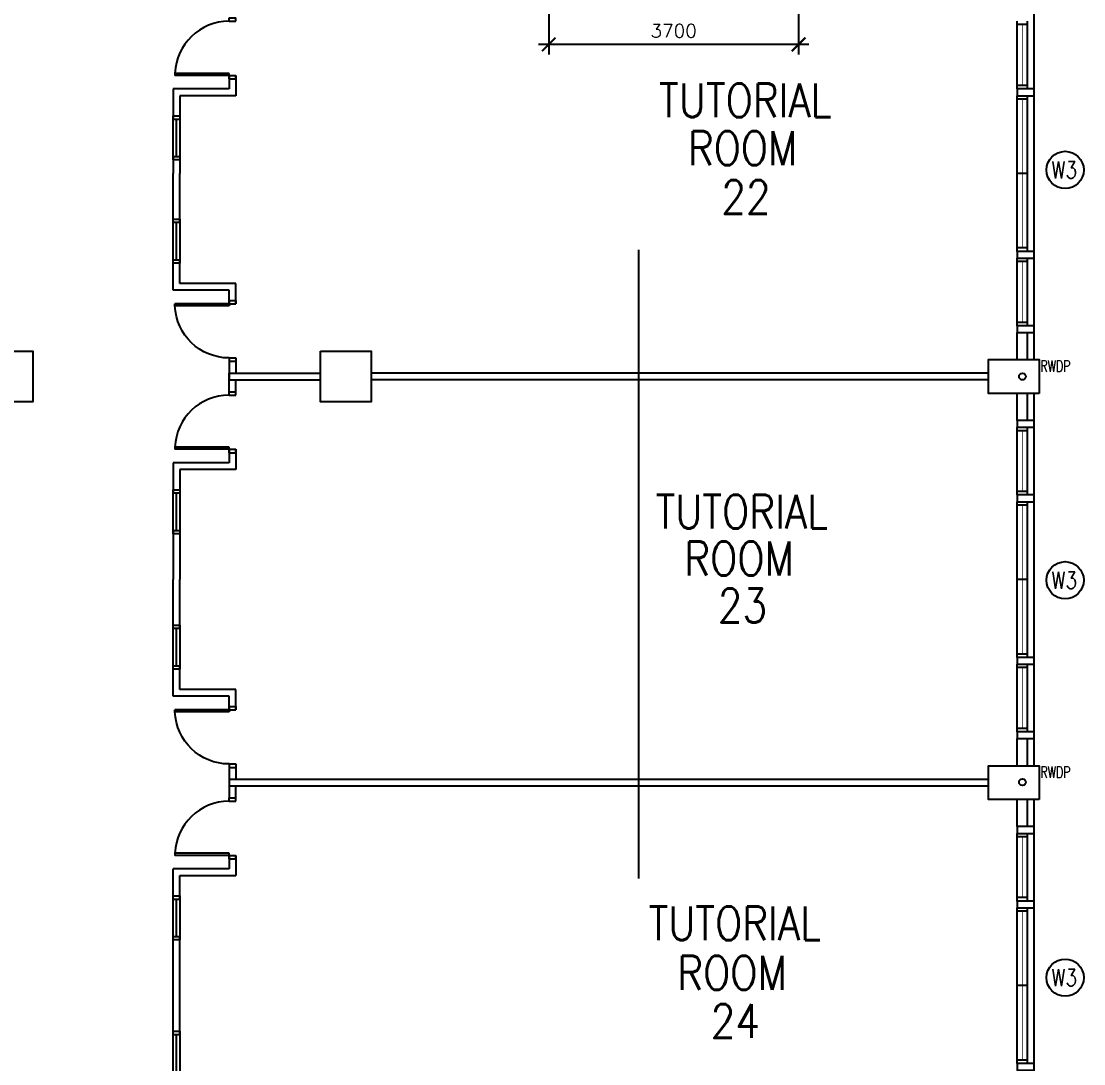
# Model space of a CAD drawing. Extents: x 2266480 to 2632177, y -858634 to -757244.
# Drawn here: x 2350723 to 2366426, y -812578 to -797174 of the extents above; entities that cross this region are included whole.
import ezdxf

# ---------------------------------------------------------------- set-up
doc = ezdxf.new("R2010")
doc.units = 0
doc.header["$LTSCALE"] = 10
doc.header["$MEASUREMENT"] = 0
doc.layers.get('0').update_dxf_attribs({"linetype": 'CONTINUOUS'})
doc.layers.get('DEFPOINTS').update_dxf_attribs({"linetype": 'CONTINUOUS'})
for name, color, linetype in [('AR', 7, 'CONTINUOUS'), ('COL', 3, 'CONTINUOUS'), ('DIM', 7, 'CONTINUOUS'), ('DOOR', 5, 'CONTINUOUS'), ('DR', 7, 'CONTINUOUS'), ('LINE', 7, 'CONTINUOUS'), ('partition', 7, 'CONTINUOUS'), ('RWDP', 145, 'CONTINUOUS'), ('stair', 7, 'CONTINUOUS'), ('T50', 4, 'CONTINUOUS'), ('WALL', 2, 'CONTINUOUS'), ('WIN', 5, 'CONTINUOUS'), ('WIN-T', 7, 'CONTINUOUS')]:
    doc.layers.add(name, color=color, linetype=linetype)
doc.styles.add('ROMANS', font='romans')
doc.styles.get("Standard").update_dxf_attribs({"font": 'ROMANS.SHX'})
doc.dimstyles.new('STANDARD$0', dxfattribs={"dimscale": 0, "dimtxt": 8, "dimasz": 6, "dimexe": 1, "dimexo": 1, "dimgap": 3, "dimtad": 1, "dimdec": 0, "dimlfac": -1, "dimrnd": 1, "dimzin": 0, "dimdsep": 46, "dimtxsty": 'Standard', "dimcen": 0, "dimclrd": 5, "dimclre": 250, "dimadec": 0, "dimazin": 0, "dimtfac": 1, "dimtdec": 4, "dimtofl": 0, "dimtmove": 0, "dimatfit": 3, "dimfxl": 1, "dimtolj": 1, "dimtzin": 0, "dimarcsym": 0})

# ---------------------------------------------------------------- blocks, each defined once
blk = doc.blocks.new('FG')
at = {"layer": 'LINE', "linetype": 'Continuous'}
for points in [[(0, 0), (50, 0), (50, 100), (0, 100)], [(600, 0), (650, 0), (650, 100), (600, 100)]]:
    blk.add_lwpolyline(points, close=True, dxfattribs=at)
at = {"layer": 'LINE', "color": 5, "linetype": 'Continuous'}
for points in [[(600, 100), (50, 100)], [(50, 0), (600, 0)]]:
    blk.add_lwpolyline(points, dxfattribs=at)
at = {"layer": 'LINE', "color": 1, "linetype": 'Continuous'}
blk.add_lwpolyline([(50, 50), (600, 50)], dxfattribs=at)
blk = doc.blocks.new('D900')
at = {"layer": 'DOOR', "color": 7}
for p, q in [((50, 100), (50, 899)), ((80, 899), (50, 899)), ((80, 100), (80, 899)), ((0, 100), (0, 0)), ((0, 100), (50, 100)), ((0, 0), (50, 0)), ((50, 100), (50, 0)), ((50, 100), (80, 100)), ((850, 100), (850, 0)), ((850, 100), (900, 100)), ((850, 0), (900, 0)), ((900, 100), (900, 0))]:
    blk.add_line(p, q, dxfattribs=at)
blk.add_arc((50, 100), 800, 0, 87.8509, dxfattribs=at)
blk = doc.blocks.new('_ARCHTICK')
at = {"color": 0, "linetype": 'ByBlock', "const_width": 0.15}
blk.add_lwpolyline([(-0.5, -0.5), (0.5, 0.5)], dxfattribs=at)
blk = doc.blocks.new('*D226')
at = {"layer": 'DEFPOINTS', "color": 0, "transparency": 16777216}
for p in [(2358519, -796649), (2362211, -796799), (2358519, -797516)]:
    blk.add_point(p, dxfattribs=at)
at = {"layer": 'DIM', "color": 7, "lineweight": -2, "transparency": 16777216}
for p, q in [((2358519, -796799), (2358519, -797666)), ((2362211, -796949), (2362211, -797666)), ((2362361, -797516), (2358369, -797516))]:
    blk.add_line(p, q, dxfattribs=at)
at = {"layer": 'DIM', "color": 7, "lineweight": -2, "transparency": 16777216, "xscale": 200, "yscale": 200, "zscale": 200, "rotation": 180}
blk.add_blockref('_ARCHTICK', (2358519, -797516), dxfattribs=at)
at = {"layer": 'DIM', "color": 7, "lineweight": -2, "transparency": 16777216, "xscale": 200, "yscale": 200, "zscale": 200}
blk.add_blockref('_ARCHTICK', (2362211, -797516), dxfattribs=at)
at = {"layer": 'DIM', "color": 7, "transparency": 16777216, "insert": (2360365, -797316), "char_height": 200, "attachment_point": 5, "style": 'ROMANS'}
blk.add_mtext('\\A1;3700', dxfattribs=at)

msp = doc.modelspace()

# ---------------------------------------------------------------- linework, layer by layer
at = {"color": 0}
for p, q in [((2365694.4, -802174.1), (2365694.4, -796674.1)), ((2353794.4, -797974.1), (2353794.4, -798174.1)), ((2353894.4, -797974.1), (2353894.4, -798274.1)), ((2353794.4, -798174.1), (2352969.4, -798174.1)), ((2353894.4, -798274.1), (2353069.4, -798274.1)), ((2353894.4, -801049.1), (2353069.4, -801049.1)), ((2353894.4, -801349.1), (2353894.4, -801049.1)), ((2353794.4, -801149.1), (2352969.4, -801149.1)), ((2353794.4, -801349.1), (2353794.4, -801149.1)), ((2365694.4, -808174.1), (2365694.4, -802674.1)), ((2353794.4, -803499.1), (2353794.4, -803699.1)), ((2353894.4, -803499.1), (2353894.4, -803799.1)), ((2353794.4, -803699.1), (2352969.4, -803699.1)), ((2353894.4, -803799.1), (2353069.4, -803799.1)), ((2353894.4, -807049.1), (2353069.4, -807049.1)), ((2353894.4, -807349.1), (2353894.4, -807049.1)), ((2353794.4, -807149.1), (2352969.4, -807149.1)), ((2353794.4, -807349.1), (2353794.4, -807149.1)), ((2365694.4, -814174.1), (2365694.4, -808674.1)), ((2353794.4, -809499.1), (2353794.4, -809699.1)), ((2353894.4, -809499.1), (2353894.4, -809799.1)), ((2353794.4, -809699.1), (2352969.4, -809699.1))]:
    msp.add_line(p, q, dxfattribs=at)
msp.add_lwpolyline([(2353069.4, -809799.1), (2353894.4, -809799.1)], dxfattribs=at)
at = {"layer": 'AR', "color": 0}
msp.add_line((2359853, -809840.1), (2359853, -800550.3), dxfattribs=at)
at = {"layer": 'COL', "color": 0}
for points in [[(2350144.4, -802049.1), (2350894.4, -802049.1), (2350894.4, -802799.1), (2350144.4, -802799.1)], [(2355144.4, -802049.1), (2355894.4, -802049.1), (2355894.4, -802799.1), (2355144.4, -802799.1)], [(2365769.4, -802674.1), (2365019.4, -802674.1), (2365019.4, -802174.1), (2365769.4, -802174.1)], [(2365769.4, -808674.1), (2365019.4, -808674.1), (2365019.4, -808174.1), (2365769.4, -808174.1)]]:
    msp.add_lwpolyline(points, close=True, dxfattribs=at)
at = {"layer": 'DR', "color": 0}
for p, q in [((2352969.4, -804699.1), (2352969.4, -805424.1)), ((2353069.4, -804699.1), (2353069.4, -805424.1)), ((2352969.4, -806149.1), (2352969.4, -805424.1)), ((2353069.4, -806149.1), (2353069.4, -805424.1))]:
    msp.add_line(p, q, dxfattribs=at)
at = {"layer": 'partition', "color": 0}
for p, q in [((2353794.4, -802199.1), (2353794.4, -802474.1)), ((2353894.4, -802199.1), (2353894.4, -802374.1)), ((2353794.4, -802374.1), (2355144.4, -802374.1)), ((2353794.4, -802649.1), (2353794.4, -802374.1)), ((2365019.4, -802374.1), (2355894.4, -802374.1)), ((2353794.4, -802474.1), (2355144.4, -802474.1)), ((2353894.4, -802649.1), (2353894.4, -802474.1)), ((2365019.4, -802474.1), (2355894.4, -802474.1)), ((2353794.4, -808199.1), (2353794.4, -808649.1)), ((2353894.4, -808199.1), (2353894.4, -808374.1)), ((2353794.4, -808374.1), (2365019.4, -808374.1)), ((2353794.4, -808474.1), (2365019.4, -808474.1)), ((2353894.4, -808649.1), (2353894.4, -808474.1))]:
    msp.add_line(p, q, dxfattribs=at)
at = {"layer": 'RWDP', "color": 0}
for centre in [(2365519.4, -802424.1), (2365519.4, -808417)]:
    msp.add_circle(centre, 50, dxfattribs=at)
at = {"layer": 'stair', "color": 0}
for p, q in [((2352969.4, -798174.1), (2352969.4, -798624.1)), ((2353069.4, -798274.1), (2353069.4, -798624.1)), ((2352969.4, -799174.1), (2352969.4, -799424.1)), ((2353069.4, -799174.1), (2353069.4, -799424.1)), ((2352969.4, -800149.1), (2352969.4, -799424.1)), ((2353069.4, -800149.1), (2353069.4, -799424.1)), ((2352969.4, -801149.1), (2352969.4, -800699.1)), ((2353069.4, -801049.1), (2353069.4, -800699.1)), ((2352969.4, -803699.1), (2352969.4, -804149.1)), ((2353069.4, -803799.1), (2353069.4, -804149.1)), ((2352969.4, -804699.1), (2352969.4, -805424.1)), ((2353069.4, -804699.1), (2353069.4, -805424.1)), ((2352969.4, -806149.1), (2352969.4, -805424.1)), ((2353069.4, -806149.1), (2353069.4, -805424.1)), ((2352969.4, -807149.1), (2352969.4, -806699.1)), ((2353069.4, -807049.1), (2353069.4, -806699.1)), ((2352969.4, -810149.1), (2352969.4, -809699.1)), ((2353069.4, -810149.1), (2353069.4, -809799.1)), ((2352969.4, -812149.1), (2352969.4, -810699.1)), ((2353069.4, -812149.1), (2353069.4, -810699.1))]:
    msp.add_line(p, q, dxfattribs=at)
at = {"layer": 'WALL', "color": 0}
for p, q in [((2365444.4, -802174.1), (2365444.4, -801774.1)), ((2365594.4, -802174.1), (2365594.4, -801774.1)), ((2365444.4, -803074.1), (2365444.4, -802674.1)), ((2365594.4, -803074.1), (2365594.4, -802674.1)), ((2365444.4, -808174.1), (2365444.4, -807774.1)), ((2365594.4, -808174.1), (2365594.4, -807774.1)), ((2365444.4, -809074.1), (2365444.4, -808674.1)), ((2365594.4, -809074.1), (2365594.4, -808674.1))]:
    msp.add_line(p, q, dxfattribs=at)
for points in [[(2365694.4, -798174.1), (2365444.4, -798174.1), (2365444.4, -798274.1), (2365694.4, -798274.1)], [(2365694.4, -800574.1), (2365444.4, -800574.1), (2365444.4, -800674.1), (2365694.4, -800674.1)], [(2365694.4, -801674.1), (2365444.4, -801674.1), (2365444.4, -801774.1), (2365694.4, -801774.1)], [(2365694.4, -803074.1), (2365444.4, -803074.1), (2365444.4, -803174.1), (2365694.4, -803174.1)], [(2365694.4, -804174.1), (2365444.4, -804174.1), (2365444.4, -804274.1), (2365694.4, -804274.1)], [(2365694.4, -806574.1), (2365444.4, -806574.1), (2365444.4, -806674.1), (2365694.4, -806674.1)], [(2365694.4, -807674.1), (2365444.4, -807674.1), (2365444.4, -807774.1), (2365694.4, -807774.1)], [(2365694.4, -809074.1), (2365444.4, -809074.1), (2365444.4, -809174.1), (2365694.4, -809174.1)], [(2365694.4, -810174.1), (2365444.4, -810174.1), (2365444.4, -810274.1), (2365694.4, -810274.1)], [(2365694.4, -812574.1), (2365444.4, -812574.1), (2365444.4, -812674.1), (2365694.4, -812674.1)]]:
    msp.add_lwpolyline(points, close=True, dxfattribs=at)
at = {"layer": 'WIN', "color": 0}
for p, q in [((2365444.4, -798174.1), (2365444.4, -797174.1)), ((2365594.4, -798174.1), (2365594.4, -797174.1)), ((2365594.4, -797224.1), (2365444.4, -797224.1)), ((2365594.4, -798124.1), (2365444.4, -798124.1)), ((2365444.4, -800574.1), (2365444.4, -798274.1)), ((2365594.4, -800574.1), (2365594.4, -798274.1)), ((2365594.4, -798324.1), (2365444.4, -798324.1)), ((2365594.4, -799424.1), (2365444.4, -799424.1)), ((2365594.4, -800524.1), (2365444.4, -800524.1)), ((2365444.4, -801674.1), (2365444.4, -800674.1)), ((2365594.4, -801674.1), (2365594.4, -800674.1)), ((2365594.4, -800724.1), (2365444.4, -800724.1)), ((2365594.4, -801624.1), (2365444.4, -801624.1)), ((2365444.4, -804174.1), (2365444.4, -803174.1)), ((2365594.4, -804174.1), (2365594.4, -803174.1)), ((2365594.4, -803224.1), (2365444.4, -803224.1)), ((2365594.4, -804124.1), (2365444.4, -804124.1)), ((2365444.4, -806574.1), (2365444.4, -804274.1)), ((2365594.4, -806574.1), (2365594.4, -804274.1)), ((2365594.4, -804324.1), (2365444.4, -804324.1)), ((2365594.4, -805424.1), (2365444.4, -805424.1)), ((2365594.4, -806524.1), (2365444.4, -806524.1)), ((2365444.4, -807674.1), (2365444.4, -806674.1)), ((2365594.4, -806724.1), (2365444.4, -806724.1)), ((2365594.4, -807674.1), (2365594.4, -806674.1)), ((2365594.4, -807624.1), (2365444.4, -807624.1)), ((2365444.4, -810174.1), (2365444.4, -809174.1)), ((2365594.4, -809224.1), (2365444.4, -809224.1)), ((2365594.4, -810174.1), (2365594.4, -809174.1)), ((2365594.4, -810124.1), (2365444.4, -810124.1)), ((2365444.4, -812574.1), (2365444.4, -810274.1)), ((2365594.4, -810324.1), (2365444.4, -810324.1)), ((2365594.4, -812574.1), (2365594.4, -810274.1)), ((2365594.4, -811424.1), (2365444.4, -811424.1)), ((2365594.4, -812524.1), (2365444.4, -812524.1))]:
    msp.add_line(p, q, dxfattribs=at)
at = {"layer": 'WIN', "color": 0, "const_width": 10, "flags": 128}
for points in [[(2365519.4, -798124.1), (2365519.4, -797224.1)], [(2365519.4, -800524.1), (2365519.4, -798324.1)], [(2365519.4, -800724.1), (2365519.4, -801624.1)], [(2365519.4, -804124.1), (2365519.4, -803224.1)], [(2365519.4, -806524.1), (2365519.4, -804324.1)], [(2365519.4, -806724.1), (2365519.4, -807624.1)], [(2365519.4, -810124.1), (2365519.4, -809224.1)], [(2365519.4, -812524.1), (2365519.4, -810324.1)]]:
    msp.add_lwpolyline(points, dxfattribs=at)
at = {"layer": 'WIN-T', "color": 0}
for centre in [(2366151, -799371), (2366151, -805434), (2366151, -811305.7)]:
    msp.add_circle(centre, 275, dxfattribs=at)

# ---------------------------------------------------------------- block references
at = {"layer": 'LINE', "color": 0, "xscale": -1, "rotation": 270}
for p in [(2352969.4, -799224.1), (2352969.4, -800749.1), (2352969.4, -804749.1), (2352969.4, -806749.1), (2352969.4, -810749.1), (2352969.4, -812749.1)]:
    msp.add_blockref('FG', p, dxfattribs=at)
at = {"layer": 'stair', "color": 0, "rotation": 90}
for p in [(2353894.4, -798024.1), (2353894.4, -803549.1), (2353894.4, -809549.1)]:
    msp.add_blockref('D900', p, dxfattribs=at)
at = {"layer": 'stair', "color": 0, "xscale": -1, "rotation": 90}
for p in [(2353894.4, -801299.1), (2353894.4, -807299.1)]:
    msp.add_blockref('D900', p, dxfattribs=at)

# ---------------------------------------------------------------- texts
at = {"layer": 'RWDP', "color": 0, "style": 'ROMANS', "width": 0.7}
for p in [(2365784.9, -802354.9), (2365784.9, -808354.9)]:
    msp.add_text('RWDP', height=170, dxfattribs=at).set_placement(p)
at = {"layer": 'T50', "color": 0, "style": 'ROMANS', "width": 0.85}
for s, p in [('TUTORIAL', (2360150, -798592.3)), ('ROOM', (2360575.3, -799299.7)), ('22', (2361069.4, -800021.7)), ('TUTORIAL', (2360097.9, -804669.8)), ('ROOM', (2360523.3, -805362.3)), ('23', (2361017.3, -806057)), ('TUTORIAL', (2359993.8, -810753)), ('ROOM', (2360419.2, -811485.6)), ('24', (2360913.2, -812196.4))]:
    msp.add_text(s, height=500, dxfattribs=at).set_placement(p)
at = {"layer": 'WIN-T', "color": 0, "style": 'ROMANS', "width": 0.8}
for p in [(2365950.3, -799496.8), (2365950.3, -805559.8), (2365950.3, -811431.5)]:
    msp.add_text('W3', height=250, dxfattribs=at).set_placement(p)

# ---------------------------------------------------------------- dimensions: what is measured, and where the dimension line sits
at = {"layer": 'DIM', "color": 0}
dim = msp.add_linear_dim(base=(2358519.4, -797515.9), p1=(2362211.5, -796799.1), p2=(2358519.4, -796649.1), text='3700', dimstyle='STANDARD$0', override={"dimscale": 100, "dimtxt": 2, "dimasz": 2, "dimexe": 1.5, "dimexo": 1.5, "dimgap": 1, "dimtxsty": 'ROMANS', "dimblk": 'ARCHTICK', "dimdle": 1.5, "dimclrd": 7, "dimclre": 7, "dimclrt": 7, "dimtdec": 0, "dimtmove": 2}, dxfattribs=at)
dim.commit()
dim.dimension.update_dxf_attribs({"geometry": '*D226', "text_midpoint": (2360365.4, -797315.9)})

doc.saveas('drawing.dxf')
